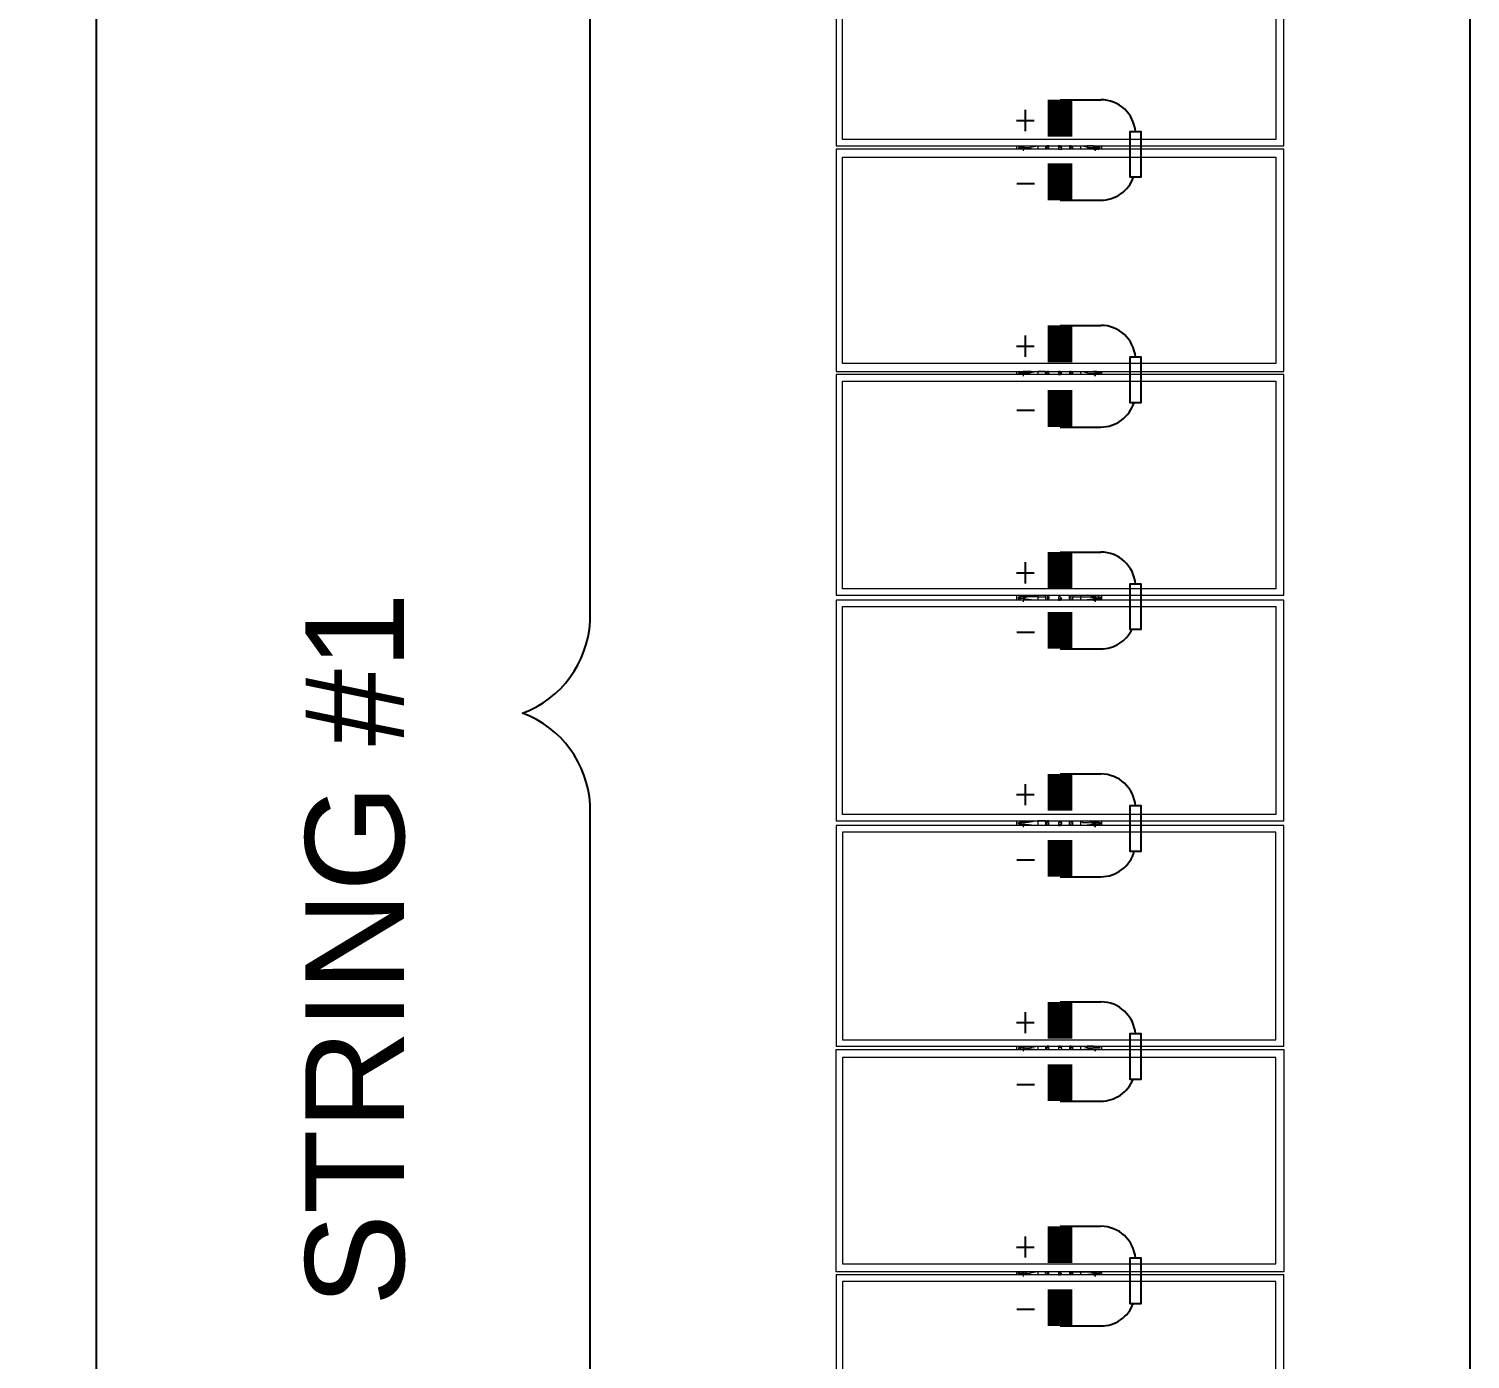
# Model space of a CAD drawing. Header units: feet. Extents: x -5.1 to 70.3, y -33 to 8.
# Drawn here: x 31.81 to 33.834, y -13.828 to -11.959 of the extents above; entities that cross this region are included whole.
import ezdxf
from ezdxf.lldxf.tags import DXFTag

# ---------------------------------------------------------------- set-up
doc = ezdxf.new("R2010")
doc.units = ezdxf.units.FT
doc.header["$MEASUREMENT"] = 0
doc.linetypes.add('HIDDEN', pattern=[0.375, 0.25, -0.125])
for name, color, linetype in [('E-DC HARNESS-NEG', 170, 'DC HARNESS CABLE'), ('E-HARN-COMP', 8, 'Continuous'), ('E-TRNK-CABL-NEG', 170, 'HIDDEN'), ('E-TRUNK-CABLE-POS', 10, 'HIDDEN'), ('G-ANNO-TEXT', 1, 'Continuous'), ('Polarity-Text', 7, 'Continuous')]:
    doc.layers.add(name, color=color, linetype=linetype)
doc.styles.add('NEI-A', font='arial.ttf')
tags = doc.linetypes.add('DC HARNESS CABLE', pattern='A,0.5,-0.2,["DH",Standard,S=0.1,R=0,X=-0.1,Y=-0.05],-0.2', length=0.9).pattern_tags.tags
tags[6] = DXFTag(74, 10)

# ---------------------------------------------------------------- blocks, each defined once
blk = doc.blocks.new('A$Cc93f9aa1')
at = {"lineweight": 5}
for points in [[(2.1999, 0), (2.4299, 0), (2.4299, 0.4666), (2.1999, 0.4666)], [(2.6649, 0.4666), (2.4332, 0.4666), (2.4332, 0), (2.6649, 0)], [(2.8982, 0.4666), (2.6682, 0.4666), (2.6682, 0), (2.8982, 0)], [(2.9032, 0), (3.1332, 0), (3.1332, 0.4666), (2.9032, 0.4666)], [(3.1382, 0), (3.3682, 0), (3.3682, 0.4666), (3.1382, 0.4666)], [(3.6032, 0.4666), (3.6032, 0), (3.3715, 0), (3.3715, 0.4666)], [(3.8365, 0.4666), (3.6065, 0.4666), (3.6065, 0), (3.8365, 0)], [(2.2066, 0.4583), (2.4232, 0.4583), (2.4232, 0.0067), (2.2066, 0.0067)], [(2.4416, 0.4583), (2.6566, 0.4583), (2.6566, 0.0067), (2.4416, 0.0067)], [(2.6749, 0.4583), (2.8915, 0.4583), (2.8915, 0.0067), (2.6749, 0.0067)], [(2.9099, 0.4583), (3.1265, 0.4583), (3.1265, 0.0067), (2.9099, 0.0067)], [(3.3615, 0.0067), (3.3615, 0.4583), (3.1449, 0.4583), (3.1449, 0.0067)], [(3.5949, 0.4583), (3.3799, 0.4583), (3.3799, 0.0067), (3.5949, 0.0067)], [(3.8298, 0.0067), (3.8298, 0.4583), (3.6132, 0.4583), (3.6132, 0.0067)], [(3.3699, 0.275), (3.3699, 0.2733)], [(2.4332, 0.235), (2.4316, 0.235), (2.4316, 0.2333), (2.4299, 0.2333), (2.4299, 0.2317), (2.4316, 0.2317), (2.4332, 0.2317), (2.4332, 0.2333)], [(2.6666, 0.235), (2.6666, 0.2333), (2.6649, 0.2333), (2.6649, 0.2317), (2.6666, 0.2317), (2.6682, 0.2317), (2.6682, 0.2333)], [(2.9015, 0.235), (2.8999, 0.2333), (2.8999, 0.2317), (2.9032, 0.2317), (2.9032, 0.2333), (2.9015, 0.2333)], [(3.1365, 0.235), (3.1349, 0.235), (3.1349, 0.2317), (3.1382, 0.2317), (3.1382, 0.2333), (3.1365, 0.2333)], [(3.3715, 0.235), (3.3699, 0.235), (3.3699, 0.2333), (3.3682, 0.2333), (3.3682, 0.2317), (3.3699, 0.2317), (3.3715, 0.2317), (3.3715, 0.2333)], [(3.6049, 0.235), (3.6049, 0.2333), (3.6032, 0.2333), (3.6032, 0.2317), (3.6049, 0.2317), (3.6065, 0.2317), (3.6065, 0.2333)]]:
    blk.add_lwpolyline(points, close=True, dxfattribs=at)
for points in [[(2.4332, 0.2767), (2.4299, 0.2767)], [(2.4316, 0.255), (2.4299, 0.255), (2.4299, 0.2567), (2.4316, 0.2633), (2.4316, 0.2733), (2.4316, 0.275), (2.4316, 0.27), (2.4299, 0.2683)], [(2.4332, 0.27), (2.4332, 0.2733)], [(2.6682, 0.2767), (2.6649, 0.2767)], [(2.6666, 0.27), (2.6666, 0.2733), (2.6666, 0.2717), (2.6649, 0.2717), (2.6649, 0.27), (2.6649, 0.2683)], [(2.6666, 0.255), (2.6649, 0.255), (2.6649, 0.2567), (2.6666, 0.2633), (2.6666, 0.2733)], [(2.6666, 0.2733), (2.6666, 0.275), (2.6666, 0.2733)], [(2.9032, 0.2767), (2.8982, 0.2767)], [(2.8982, 0.255), (2.8999, 0.255), (2.8999, 0.2633), (2.9015, 0.2733)], [(2.8999, 0.2683), (2.8999, 0.27), (2.8999, 0.2733), (2.9015, 0.2733), (2.9015, 0.275), (2.9032, 0.275)], [(2.9015, 0.27), (2.9015, 0.2733), (2.9015, 0.275)], [(3.1382, 0.2767), (3.1332, 0.2767)], [(3.1382, 0.275), (3.1365, 0.275), (3.1365, 0.2733), (3.1349, 0.2733), (3.1349, 0.27), (3.1332, 0.2683)], [(3.1349, 0.255), (3.1332, 0.255), (3.1349, 0.2567), (3.1349, 0.2633), (3.1365, 0.2733)], [(3.1365, 0.27), (3.1365, 0.2733), (3.1365, 0.275)], [(3.3715, 0.2767), (3.3682, 0.2767)], [(3.3699, 0.255), (3.3682, 0.255), (3.3682, 0.2567), (3.3699, 0.2633), (3.3699, 0.2733), (3.3699, 0.27), (3.3682, 0.2683)], [(3.3715, 0.27), (3.3715, 0.2733)], [(3.6065, 0.2767), (3.6032, 0.2767)], [(3.6049, 0.27), (3.6049, 0.2733), (3.6049, 0.275), (3.6049, 0.2733), (3.6049, 0.2717), (3.6032, 0.2717), (3.6032, 0.2683)], [(3.6049, 0.255), (3.6032, 0.255), (3.6032, 0.2633), (3.6049, 0.2733)], [(2.4316, 0.2467), (2.4299, 0.2467), (2.4299, 0.255)], [(2.4332, 0.2467), (2.4299, 0.2467)], [(2.4332, 0.245), (2.4299, 0.245), (2.4316, 0.245)], [(2.4299, 0.245), (2.4299, 0.2433), (2.4332, 0.2433)], [(2.6666, 0.2467), (2.6649, 0.2467), (2.6649, 0.255)], [(2.6682, 0.2467), (2.6649, 0.2467)], [(2.6682, 0.245), (2.6649, 0.245), (2.6666, 0.245)], [(2.6649, 0.245), (2.6649, 0.2433), (2.6682, 0.2433)], [(2.8982, 0.2467), (2.8999, 0.2467), (2.8999, 0.255)], [(2.9032, 0.245), (2.8999, 0.245), (2.8982, 0.245)], [(2.9032, 0.2433), (2.8999, 0.2433), (2.8982, 0.2433)], [(2.9032, 0.2467), (2.8999, 0.2467)], [(2.8999, 0.2433), (2.8999, 0.245)], [(3.1349, 0.2467), (3.1332, 0.2467), (3.1332, 0.255)], [(3.1382, 0.2467), (3.1332, 0.2467)], [(3.1382, 0.245), (3.1332, 0.245), (3.1349, 0.245)], [(3.1382, 0.2433), (3.1349, 0.2433), (3.1332, 0.2433), (3.1332, 0.245)], [(3.3699, 0.2467), (3.3682, 0.2467), (3.3682, 0.255)], [(3.3715, 0.2467), (3.3682, 0.2467)], [(3.3715, 0.245), (3.3682, 0.245), (3.3699, 0.245)], [(3.3682, 0.245), (3.3682, 0.2433), (3.3715, 0.2433)], [(3.6049, 0.2467), (3.6032, 0.2467), (3.6032, 0.255)], [(3.6065, 0.2467), (3.6032, 0.2467)], [(3.6065, 0.245), (3.6032, 0.245), (3.6049, 0.245)], [(3.6032, 0.245), (3.6032, 0.2433), (3.6065, 0.2433)], [(2.4332, 0.2217), (2.4299, 0.2217), (2.4299, 0.22)], [(2.4332, 0.22), (2.4299, 0.22), (2.4316, 0.22)], [(2.4316, 0.1917), (2.4316, 0.2), (2.4299, 0.21), (2.4299, 0.2183), (2.4316, 0.2183)], [(2.4299, 0.2183), (2.4332, 0.2183)], [(2.6682, 0.2217), (2.6649, 0.2217), (2.6649, 0.22)], [(2.6682, 0.22), (2.6649, 0.22), (2.6666, 0.22)], [(2.6666, 0.2183), (2.6649, 0.2183), (2.6649, 0.21), (2.6666, 0.2), (2.6666, 0.1917), (2.6682, 0.1917)], [(2.6649, 0.2183), (2.6682, 0.2183)], [(2.9032, 0.2217), (2.8982, 0.2217)], [(2.8982, 0.22), (2.8999, 0.22), (2.9032, 0.22)], [(2.8999, 0.21), (2.8999, 0.2183), (2.8982, 0.2183)], [(2.8999, 0.22), (2.8999, 0.2217), (2.9015, 0.2217)], [(2.8999, 0.2183), (2.9032, 0.2183)], [(3.1382, 0.2217), (3.1349, 0.2217), (3.1332, 0.2217), (3.1332, 0.22)], [(3.1382, 0.22), (3.1332, 0.22), (3.1349, 0.22)], [(3.1349, 0.2183), (3.1332, 0.2183), (3.1332, 0.21), (3.1349, 0.2), (3.1349, 0.1933), (3.1365, 0.1917), (3.1382, 0.1917)], [(3.1332, 0.2183), (3.1382, 0.2183)], [(3.3715, 0.2217), (3.3682, 0.2217), (3.3682, 0.22)], [(3.3715, 0.22), (3.3682, 0.22), (3.3699, 0.22)], [(3.3699, 0.1917), (3.3699, 0.2), (3.3682, 0.21), (3.3682, 0.2183), (3.3699, 0.2183)], [(3.3682, 0.2183), (3.3715, 0.2183)], [(3.6065, 0.2217), (3.6032, 0.2217), (3.6032, 0.22), (3.6065, 0.22)], [(3.6049, 0.2183), (3.6032, 0.2183), (3.6032, 0.21), (3.6049, 0.2), (3.6049, 0.1917), (3.6065, 0.1917)], [(3.6032, 0.2183), (3.6065, 0.2183)], [(2.4299, 0.1967), (2.4316, 0.195), (2.4316, 0.19), (2.4332, 0.19)], [(2.6666, 0.19), (2.6666, 0.1933), (2.6649, 0.1933), (2.6649, 0.195), (2.6649, 0.1967)], [(2.8982, 0.21), (2.8999, 0.21), (2.8999, 0.2), (2.9015, 0.1933), (2.9015, 0.1917), (2.9032, 0.1917)], [(2.8999, 0.1967), (2.8999, 0.195), (2.8999, 0.1917), (2.9015, 0.1917), (2.9015, 0.19), (2.9032, 0.19)], [(3.1332, 0.1967), (3.1349, 0.195), (3.1349, 0.1917), (3.1365, 0.1917), (3.1365, 0.19), (3.1365, 0.1917), (3.1365, 0.195)], [(3.3682, 0.1967), (3.3699, 0.195), (3.3699, 0.19), (3.3699, 0.1917), (3.3715, 0.1917), (3.3715, 0.195)], [(3.6032, 0.1967), (3.6032, 0.1933), (3.6049, 0.1933), (3.6049, 0.19), (3.6049, 0.1917), (3.6049, 0.195)], [(2.4332, 0.1883), (2.4299, 0.1883)], [(2.4332, 0.195), (2.4332, 0.1917), (2.4316, 0.1917), (2.4316, 0.19)], [(2.6682, 0.1883), (2.6649, 0.1883)], [(2.6666, 0.195), (2.6666, 0.1917), (2.6666, 0.19), (2.6682, 0.19)], [(2.9032, 0.1883), (2.8982, 0.1883)], [(2.9015, 0.195), (2.9015, 0.1917), (2.9015, 0.19)], [(3.1382, 0.1883), (3.1332, 0.1883)], [(3.3715, 0.1883), (3.3682, 0.1883)], [(3.3699, 0.19), (3.3715, 0.19)], [(3.6065, 0.1883), (3.6032, 0.1883)], [(3.6049, 0.19), (3.6065, 0.19)]]:
    blk.add_lwpolyline(points, dxfattribs=at)
at = {"color": 8, "lineweight": 5, "true_color": 0x808080}
for points in [[(2.4332, 0.2767), (2.4299, 0.2767)], [(2.4299, 0.2733), (2.4316, 0.275)], [(2.4316, 0.2733), (2.4332, 0.2583)], [(2.4332, 0.2733), (2.4332, 0.2733)], [(2.6682, 0.2767), (2.6649, 0.2767)], [(2.6649, 0.2733), (2.6649, 0.275), (2.6666, 0.275)], [(2.6666, 0.2733), (2.6666, 0.2733)], [(2.6666, 0.2733), (2.6682, 0.2583)], [(2.9032, 0.2767), (2.8982, 0.2767)], [(2.8982, 0.2733), (2.8999, 0.2733), (2.8999, 0.275), (2.9015, 0.275)], [(2.9015, 0.2733), (2.9015, 0.2733)], [(2.9015, 0.2733), (2.9032, 0.2583)], [(2.9032, 0.2717), (2.9032, 0.2717)], [(3.1382, 0.2767), (3.1332, 0.2767)], [(3.1332, 0.2733), (3.1349, 0.2733), (3.1349, 0.275), (3.1365, 0.275)], [(3.1365, 0.2733), (3.1365, 0.2733)], [(3.1365, 0.2733), (3.1382, 0.2583)], [(3.3715, 0.2767), (3.3682, 0.2767)], [(3.3682, 0.2733), (3.3699, 0.275)], [(3.3699, 0.2733), (3.3715, 0.2583)], [(3.3715, 0.2733), (3.3715, 0.2733)], [(3.6065, 0.2767), (3.6032, 0.2767)], [(3.6032, 0.2733), (3.6032, 0.275), (3.6049, 0.275)], [(3.6049, 0.2733), (3.6049, 0.2733)], [(3.6049, 0.2733), (3.6065, 0.2583)], [(2.4299, 0.27), (2.4316, 0.27), (2.4299, 0.2683), (2.4299, 0.2617)], [(2.4299, 0.2667), (2.4299, 0.2683), (2.4316, 0.2683)], [(2.4332, 0.2683), (2.4332, 0.27), (2.4349, 0.27)], [(2.6649, 0.2617), (2.6649, 0.27), (2.6666, 0.27)], [(2.6649, 0.2667), (2.6649, 0.2683)], [(2.6682, 0.2683), (2.6682, 0.27)], [(2.8982, 0.27), (2.8999, 0.27), (2.8999, 0.2683), (2.8982, 0.2617)], [(2.8982, 0.2683), (2.8999, 0.2683), (2.8999, 0.2667), (2.8982, 0.2667)], [(2.9032, 0.2683), (2.9032, 0.27), (2.9049, 0.27)], [(3.1332, 0.27), (3.1349, 0.27), (3.1349, 0.2683), (3.1332, 0.2617)], [(3.1332, 0.2667), (3.1332, 0.2683), (3.1349, 0.2683)], [(3.1382, 0.2683), (3.1382, 0.27)], [(3.3682, 0.27), (3.3699, 0.27), (3.3682, 0.2683), (3.3682, 0.2617)], [(3.3682, 0.2667), (3.3682, 0.2683), (3.3699, 0.2683)], [(3.3715, 0.2683), (3.3715, 0.27)], [(3.6032, 0.2617), (3.6032, 0.27), (3.6049, 0.27)], [(3.6032, 0.2667), (3.6032, 0.2683), (3.6049, 0.2683)], [(3.6065, 0.2683), (3.6065, 0.27)], [(2.4332, 0.255), (2.4299, 0.255)], [(2.6682, 0.255), (2.6649, 0.255)], [(2.9032, 0.255), (2.8999, 0.255)], [(3.1382, 0.255), (3.1332, 0.255)], [(3.3715, 0.255), (3.3682, 0.255)], [(3.6065, 0.255), (3.6032, 0.255)], [(2.4299, 0.21), (2.4332, 0.21)], [(2.4299, 0.195), (2.4316, 0.195), (2.4299, 0.1967), (2.4299, 0.2033)], [(2.4299, 0.1967), (2.4299, 0.1983)], [(2.4332, 0.2067), (2.4316, 0.1917)], [(2.4332, 0.1967), (2.4332, 0.195), (2.4349, 0.195)], [(2.6649, 0.21), (2.6682, 0.21)], [(2.6649, 0.2033), (2.6649, 0.195), (2.6666, 0.195)], [(2.6666, 0.1967), (2.6649, 0.1967), (2.6649, 0.1983)], [(2.6682, 0.2067), (2.6666, 0.1917)], [(2.6682, 0.1967), (2.6682, 0.195), (2.6699, 0.195)], [(2.8982, 0.195), (2.8999, 0.195), (2.8999, 0.1967), (2.8982, 0.2033)], [(2.8982, 0.1967), (2.8999, 0.1967), (2.8999, 0.1983), (2.8982, 0.1983)], [(2.8999, 0.21), (2.9032, 0.21)], [(2.9032, 0.2067), (2.9015, 0.1917)], [(2.9032, 0.1967), (2.9032, 0.195), (2.9049, 0.195)], [(3.1332, 0.21), (3.1382, 0.21)], [(3.1332, 0.195), (3.1349, 0.195), (3.1349, 0.1967), (3.1332, 0.2033)], [(3.1349, 0.1967), (3.1332, 0.1967), (3.1332, 0.1983)], [(3.1382, 0.2067), (3.1365, 0.1917)], [(3.1382, 0.1967), (3.1382, 0.195), (3.1399, 0.195)], [(3.3682, 0.21), (3.3715, 0.21)], [(3.3682, 0.195), (3.3699, 0.195), (3.3682, 0.1967), (3.3682, 0.2033)], [(3.3682, 0.1967), (3.3682, 0.1983)], [(3.3715, 0.2067), (3.3699, 0.1917)], [(3.3715, 0.1967), (3.3715, 0.195), (3.3732, 0.195)], [(3.6032, 0.21), (3.6065, 0.21)], [(3.6032, 0.2033), (3.6032, 0.195), (3.6049, 0.195)], [(3.6032, 0.1967), (3.6032, 0.1983)], [(3.6065, 0.2067), (3.6049, 0.1917)], [(3.6065, 0.1967), (3.6065, 0.195), (3.6082, 0.195)], [(2.4316, 0.19), (2.4316, 0.1917), (2.4299, 0.1917)], [(2.4332, 0.1883), (2.4299, 0.1883)], [(2.4332, 0.1917), (2.4332, 0.1917)], [(2.6666, 0.19), (2.6649, 0.1917)], [(2.6682, 0.1883), (2.6649, 0.1883)], [(2.6666, 0.1917), (2.6666, 0.1917)], [(2.9015, 0.19), (2.8999, 0.19), (2.8999, 0.1917), (2.8982, 0.1917)], [(2.9032, 0.1883), (2.8982, 0.1883)], [(2.9015, 0.195), (2.9015, 0.195)], [(2.9015, 0.1917), (2.9015, 0.1917)], [(3.1365, 0.19), (3.1349, 0.19), (3.1349, 0.1917), (3.1332, 0.1917)], [(3.1382, 0.1883), (3.1332, 0.1883)], [(3.1365, 0.1917), (3.1365, 0.1917)], [(3.3699, 0.19), (3.3699, 0.1917), (3.3682, 0.1917)], [(3.3715, 0.1883), (3.3682, 0.1883)], [(3.3715, 0.1917), (3.3715, 0.1917)], [(3.6049, 0.19), (3.6032, 0.19), (3.6032, 0.1917)], [(3.6065, 0.1883), (3.6032, 0.1883)], [(3.6049, 0.1917), (3.6049, 0.1917)]]:
    blk.add_lwpolyline(points, dxfattribs=at)
for points in [[(2.6699, 0.27), (2.6682, 0.27)], [(3.1399, 0.27), (3.1382, 0.27)], [(3.3732, 0.27), (3.3715, 0.27)], [(3.6082, 0.27), (3.6065, 0.27)]]:
    blk.add_lwpolyline(points, close=True, dxfattribs=at)

msp = doc.modelspace()

# ---------------------------------------------------------------- linework, layer by layer
at = {"layer": 'E-DC HARNESS-NEG', "ltscale": 0.5}
msp.add_lwpolyline([(33.8344, -9.2678), (33.8323, -21.8823)], dxfattribs=at)
at = {"layer": 'E-HARN-COMP', "const_width": 0.0347}
for points in [[(33.2584, -12.1108), (33.2584, -12.059)], [(33.2584, -12.2001), (33.2584, -12.1483)], [(33.2584, -12.4276), (33.2584, -12.3758)], [(33.2584, -12.5186), (33.2584, -12.4668)], [(33.2584, -12.7461), (33.2584, -12.6943)], [(33.2584, -12.8301), (33.2584, -12.7783)], [(33.2584, -13.0576), (33.2584, -13.0058)], [(33.2584, -13.1502), (33.2584, -13.0985)], [(33.2584, -13.3777), (33.2584, -13.3259)], [(33.2584, -13.4653), (33.2584, -13.4136)], [(33.2584, -13.6928), (33.2584, -13.6411)], [(33.2584, -13.7811), (33.2584, -13.7294)]]:
    msp.add_lwpolyline(points, dxfattribs=at)
at = {"layer": 'E-HARN-COMP'}
for points in [[(33.3724, -12.1356), (33.3724, -12.1039), (33.3562, -12.1039), (33.3562, -12.1356)], [(33.3562, -12.1356), (33.3562, -12.1673), (33.3724, -12.1673), (33.3724, -12.1356)], [(33.3724, -12.4524), (33.3724, -12.4207), (33.3562, -12.4207), (33.3562, -12.4524)], [(33.3562, -12.4524), (33.3562, -12.4841), (33.3724, -12.4841), (33.3724, -12.4524)], [(33.3724, -12.771), (33.3724, -12.7393), (33.3562, -12.7393), (33.3562, -12.771)], [(33.3562, -12.771), (33.3562, -12.8027), (33.3724, -12.8027), (33.3724, -12.771)], [(33.3724, -13.0825), (33.3724, -13.0508), (33.3562, -13.0508), (33.3562, -13.0825)], [(33.3562, -13.0825), (33.3562, -13.1141), (33.3724, -13.1141), (33.3724, -13.0825)], [(33.3724, -13.4026), (33.3724, -13.3709), (33.3562, -13.3709), (33.3562, -13.4026)], [(33.3562, -13.4026), (33.3562, -13.4343), (33.3724, -13.4343), (33.3724, -13.4026)], [(33.3724, -13.7177), (33.3724, -13.686), (33.3562, -13.686), (33.3562, -13.7177)], [(33.3562, -13.7177), (33.3562, -13.7494), (33.3724, -13.7494), (33.3724, -13.7177)]]:
    msp.add_lwpolyline(points, dxfattribs=at)
at = {"layer": 'E-TRNK-CABL-NEG', "ltscale": 0.1}
for points in [[(33.2584, -12.2001), (33.3156, -12.2001, 0.319123), (33.3617, -12.1673, 0.319123)], [(33.2584, -12.5186), (33.3156, -12.5186, 0.329497), (33.3623, -12.4841, 0.329497)], [(33.2584, -12.8301), (33.3156, -12.8301, 0.286977), (33.3595, -12.8027, 0.286977)], [(33.2584, -13.1502), (33.3156, -13.1502, 0.338726), (33.3627, -13.1142, 0.338726)], [(33.2584, -13.4653), (33.3156, -13.4653, 0.30904), (33.3611, -13.4343, 0.30904)], [(33.2584, -13.7811), (33.3156, -13.7811, 0.313117), (33.3613, -13.7494, 0.313117)]]:
    msp.add_lwpolyline(points, format="xyb", dxfattribs=at)
at = {"layer": 'E-TRUNK-CABLE-POS', "ltscale": 0.1}
for points in [[(33.2584, -12.059), (33.3156, -12.059, -0.391396), (33.3643, -12.1039, -0.391396)], [(33.2584, -12.3758), (33.3156, -12.3758, -0.391396), (33.3643, -12.4207, -0.391396)], [(33.2584, -12.6943), (33.3156, -12.6943, -0.391396), (33.3643, -12.7393, -0.391396)], [(33.2584, -13.0058), (33.3156, -13.0058, -0.391396), (33.3643, -13.0508, -0.391396)], [(33.2584, -13.3259), (33.3156, -13.3259, -0.391396), (33.3643, -13.3709, -0.391396)], [(33.2584, -13.6411), (33.3156, -13.6411, -0.391396), (33.3643, -13.686, -0.391396)]]:
    msp.add_lwpolyline(points, format="xyb", dxfattribs=at)
at = {"layer": 'G-ANNO-TEXT', "flags": 128}
for points in [[(32.6931, -17.5481, -0.298343), (32.5983, -17.4196), (32.5983, -13.0489, 0.298343), (32.5036, -12.9204, 0.298343), (32.5983, -12.7919), (32.5983, -9.2681, -0.512843), (32.6923, -9.1919)], [(31.9996, -26.4403, -0.463783), (31.9049, -26.3516), (31.9049, -17.9502, 0.298343), (31.8101, -17.8217, 0.298343), (31.9049, -17.6932), (31.9049, -9.3397, -0.4246), (31.9996, -9.204)]]:
    msp.add_lwpolyline(points, format="xyb", dxfattribs=at)
at = {"layer": 'Polarity-Text'}
for p, q in [((33.2095, -12.0733), (33.2095, -12.103)), ((33.197, -12.0881), (33.2221, -12.0881)), ((33.1975, -12.1765), (33.2226, -12.1765)), ((33.197, -12.4049), (33.2221, -12.4049)), ((33.2095, -12.3901), (33.2095, -12.4198)), ((33.1975, -12.495), (33.2226, -12.495)), ((33.2095, -12.7086), (33.2095, -12.7383)), ((33.197, -12.7234), (33.2221, -12.7234)), ((33.1975, -12.8065), (33.2226, -12.8065)), ((33.197, -13.0349), (33.2221, -13.0349)), ((33.2095, -13.0201), (33.2095, -13.0498)), ((33.1975, -13.1266), (33.2226, -13.1266)), ((33.197, -13.3551), (33.2221, -13.3551)), ((33.2095, -13.3402), (33.2095, -13.3699)), ((33.1975, -13.4418), (33.2226, -13.4418)), ((33.2095, -13.6553), (33.2095, -13.685)), ((33.197, -13.6702), (33.2221, -13.6702)), ((33.1975, -13.7575), (33.2226, -13.7575))]:
    msp.add_line(p, q, dxfattribs=at)

# ---------------------------------------------------------------- block references
at = {"xscale": 1.34754266, "yscale": 1.34754266, "zscale": 1.34754266, "rotation": 270}
msp.add_blockref('A$Cc93f9aa1', (32.944, -8.8495), dxfattribs=at)

# ---------------------------------------------------------------- texts
at = {"layer": 'G-ANNO-TEXT', "insert": (32.1983, -12.7506), "char_height": 0.13889, "width": 0.968495, "attachment_point": 3, "rotation": 90, "style": 'NEI-A', "bg_fill": 3, "box_fill_scale": 1.5, "bg_fill_color": 256, "bg_fill_transparency": 0}
msp.add_mtext('STRING #1', dxfattribs=at)

doc.saveas('drawing.dxf')
